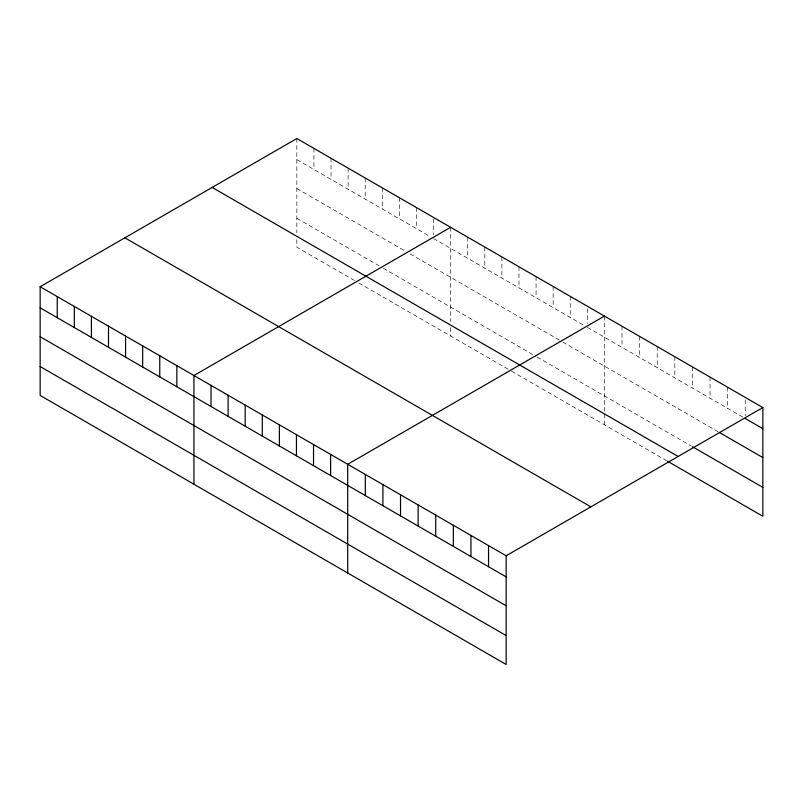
<?xml version="1.0" encoding="UTF-8"?>
<svg xmlns="http://www.w3.org/2000/svg" width="803" height="803" viewBox="0 0 803 803"><rect width="100%" height="100%" fill="white"/><g stroke="black" fill="none" stroke-linecap="round" stroke-linejoin="round"><path stroke-width="0.6" stroke-dasharray="4.01 3.01" d="M296.849 138.528L296.849 232.78M296.849 159.626L430.338 236.694M433.54 238.551L584.122 325.486M587.324 327.333L743.176 417.309M296.849 188.534L405.776 251.429M410.052 253.889L561.698 341.446M562.762 342.058L718.324 431.873M296.849 218.326L379.076 265.793M383.352 268.262L536.063 356.432M537.127 357.044L691.393 446.107M354.514 280.528L296.849 247.234L296.849 238.802M358.79 282.987L510.437 370.544M511.501 371.157L666.54 460.671M745.244 399.884L745.244 416.024M727.638 387.237L727.638 408.346M710.033 377.079L710.033 398.178M692.437 366.911L692.437 388.02M674.831 356.743L674.831 377.852M657.225 346.585L657.225 367.684M639.62 336.417L639.62 357.526M622.014 326.259L622.014 347.358M604.408 316.091L604.408 412.752M604.408 413.957L604.408 424.797M587.324 308.713L587.324 323.609M570.24 296.357L570.24 317.466M553.147 286.5L553.147 307.599M536.063 276.634L536.063 297.732M518.979 266.767L518.979 287.875M501.895 256.9L501.895 278.009M484.801 247.033L484.801 268.142M467.717 237.176L467.717 258.275M450.634 227.309L450.634 321.561M450.634 327.584L450.634 336.015M433.54 218.687L433.54 234.827M416.456 207.576L416.456 228.684M399.372 197.709L399.372 218.817M382.288 187.852L382.288 208.951M365.194 177.985L365.194 199.084M348.111 168.118L348.111 189.227M331.027 158.251L331.027 179.36M313.933 148.384L313.933 169.493"/><path stroke-width="1.2" d="M40.15 286.731L506.151 555.766L506.151 664.472L40.15 395.437L40.15 286.731L296.849 138.528L762.85 407.563L762.85 516.269L667.584 461.263M450.634 227.309L193.935 375.513L193.935 484.219M604.408 316.091L347.709 464.295L347.709 573.001M506.151 555.766L762.85 407.563M745.244 418.504L762.85 428.672M719.358 432.466L762.85 457.58M692.437 446.709L762.85 487.361M212.143 187.43L678.144 456.475M124.856 237.818L590.857 506.864M40.15 307.83L506.151 576.875M40.15 336.738L506.151 605.783M40.15 366.529L506.151 635.564M488.545 545.608L488.545 566.707M470.939 535.44L470.939 556.549M453.334 525.282L453.334 546.381M435.728 515.114L435.728 536.223M418.122 504.957L418.122 526.055M400.526 494.789L400.526 515.887M382.921 484.621L382.921 505.729M365.315 474.463L365.315 495.561M330.625 454.428L330.625 475.537M313.531 444.571L313.531 465.67M296.448 434.704L296.448 455.803M279.364 424.837L279.364 445.946M262.28 414.97L262.28 436.079M245.186 405.103L245.186 426.212M228.102 395.247L228.102 416.345M211.018 385.38L211.018 406.479M176.841 365.646L176.841 386.755M159.757 355.779L159.757 376.888M142.673 345.922L142.673 367.021M125.579 336.055L125.579 357.154M108.495 326.189L108.495 347.297M91.412 316.322L91.412 337.431M74.328 306.455L74.328 327.564M57.234 296.598L57.234 317.697"/></g></svg>
